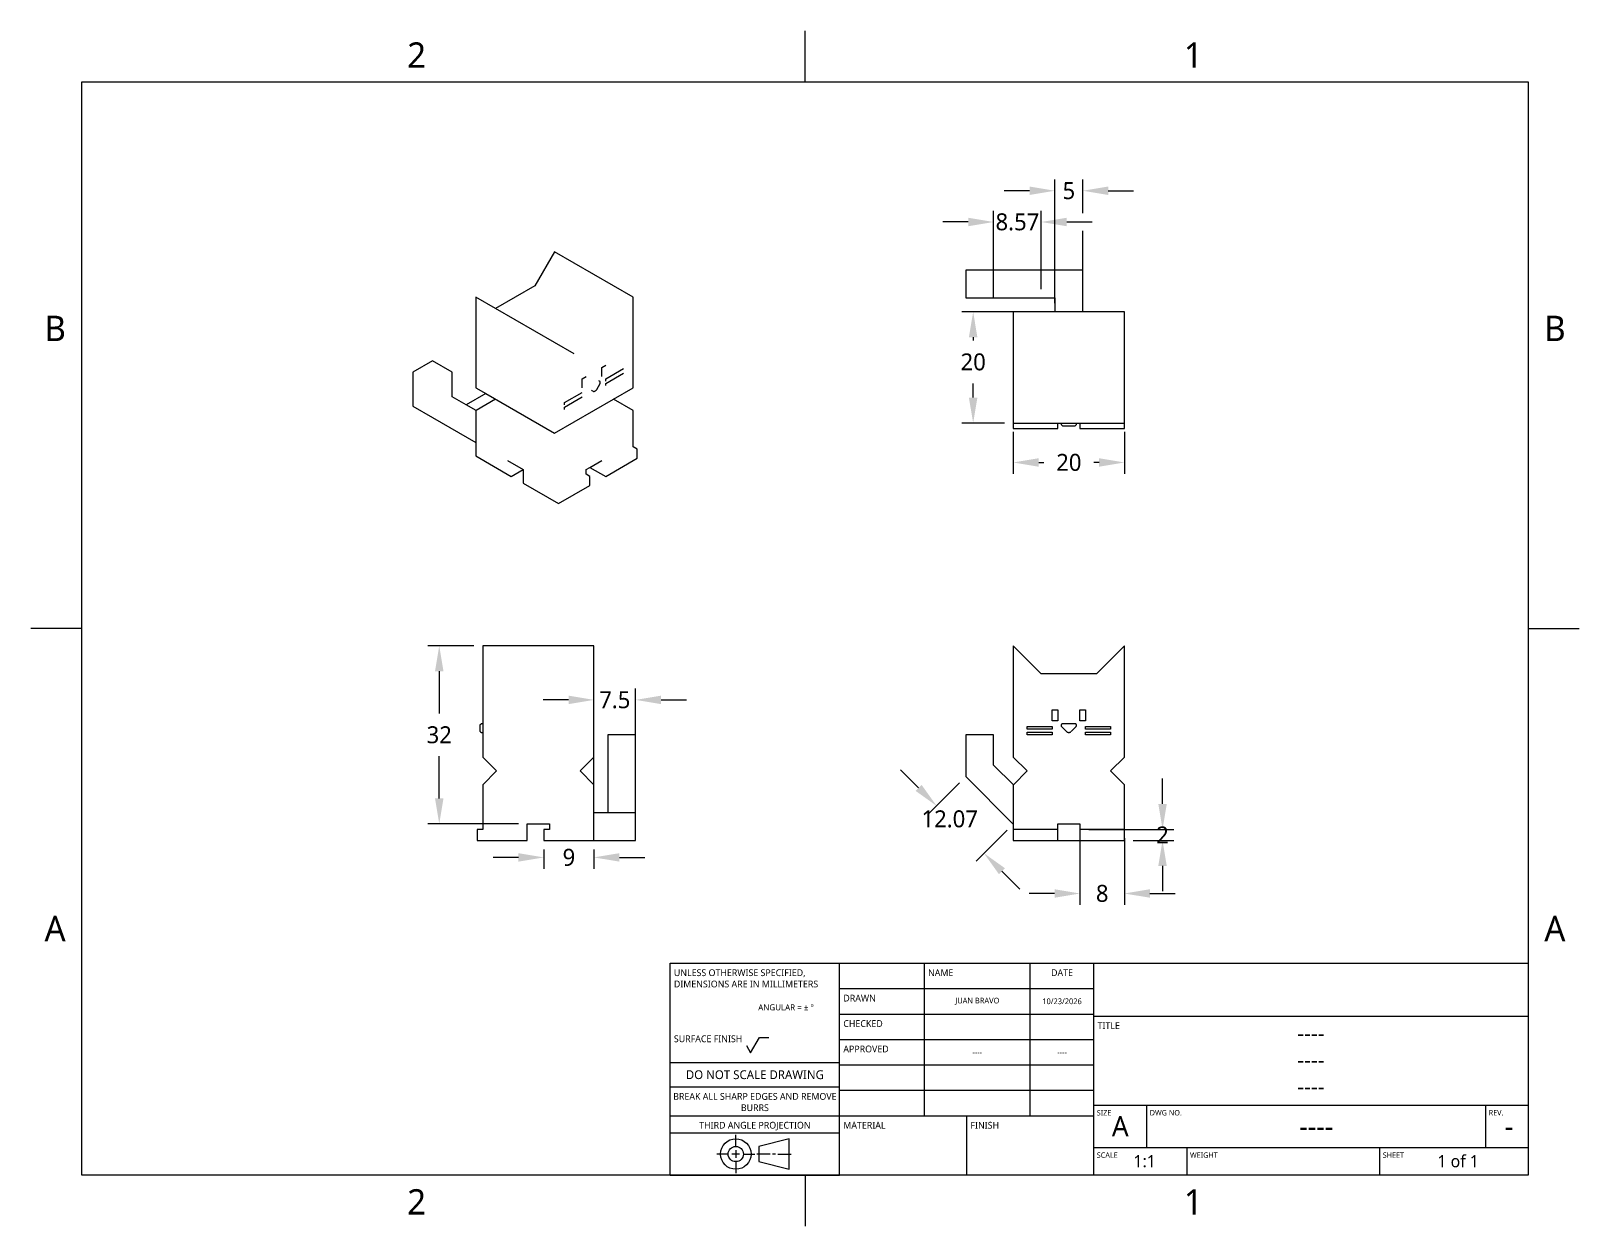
# Model space of a CAD drawing. Extents: x 1 to 279, y 0 to 215.
import ezdxf

# ---------------------------------------------------------------- set-up
doc = ezdxf.new("R2010")
doc.units = 0
doc.header["$LTSCALE"] = 0.5
doc.header["$MEASUREMENT"] = 0
doc.header["$PDMODE"] = 33
doc.header["$PDSIZE"] = 1
doc.layers.get('DEFPOINTS').update_dxf_attribs({"linetype": 'CONTINUOUS'})
for name, color, linetype in [('ANNOTATION_TEXT', 7, 'CONTINUOUS'), ('BORDER_FRAME', 7, 'CONTINUOUS'), ('BORDER_ZONES', 7, 'CONTINUOUS'), ('TITLE_BLOCK', 7, 'CONTINUOUS'), ('VISIBLE', 7, 'CONTINUOUS')]:
    doc.layers.add(name, color=color, linetype=linetype)
doc.styles.add('ONSHAPE-STANDARD', font='NotoSans-Regular.ttf')
doc.styles.add('ONSHAPE-STANDARD-DIMENSION', font='')
doc.styles.add('ONSHAPE-STANDARD-FIELDS', font='')
doc.styles.get('ONSHAPE-STANDARD-DIMENSION').set_extended_font_data('Noto Sans')
doc.styles.get('ONSHAPE-STANDARD-FIELDS').set_extended_font_data('Noto Sans')
doc.dimstyles.new('ONSHAPE-STANDARD$0', dxfattribs={"dimscale": 25.4, "dimtxt": 0.12, "dimasz": 0.18, "dimexe": 0.08, "dimexo": 0.0625, "dimgap": 0.09, "dimtad": 0, "dimtih": 1, "dimtoh": 1, "dimlfac": 25.4, "dimzin": 11, "dimtxsty": 'ONSHAPE-STANDARD-DIMENSION', "dimcen": 0.09, "dimclrd": 7, "dimclre": 7, "dimclrt": 7, "dimadec": 1, "dimazin": 3, "dimtfac": 1, "dimtofl": 0, "dimtmove": 0, "dimatfit": 3, "dimtolj": 1, "dimtzin": 11})

# ---------------------------------------------------------------- blocks, each defined once
blk = doc.blocks.new('*D1')
at = {"layer": 'ANNOTATION_TEXT', "color": 7}
for p, q in [((177.64, 143.31), (177.64, 135.78)), ((197.64, 143.31), (197.64, 135.78)), ((182.21, 137.81), (183.13, 137.81)), ((193.07, 137.81), (192.15, 137.81))]:
    blk.add_line(p, q, dxfattribs=at)
for points in [[(182.21, 138.57), (182.21, 137.05), (177.64, 137.81)], [(193.07, 137.05), (193.07, 138.57), (197.64, 137.81)]]:
    blk.add_solid(points, dxfattribs=at)
at = {"layer": 'DEFPOINTS', "color": 0}
for p in [(177.64, 144.9), (197.64, 144.9), (197.64, 137.81), (197.64, 137.81)]:
    blk.add_point(p, dxfattribs=at)
at = {"layer": 'ANNOTATION_TEXT', "color": 7, "insert": (187.64, 137.81), "char_height": 3.048, "attachment_point": 5, "style": 'ONSHAPE-STANDARD-DIMENSION'}
blk.add_mtext('\\A1;20', dxfattribs=at)
blk = doc.blocks.new('*D2')
at = {"layer": 'ANNOTATION_TEXT', "color": 7}
for p, q in [((189.64, 70.23), (189.64, 58.26)), ((197.64, 70.23), (197.64, 58.26)), ((185.07, 60.29), (180.5, 60.29)), ((202.21, 60.29), (206.78, 60.29))]:
    blk.add_line(p, q, dxfattribs=at)
for points in [[(185.07, 59.53), (185.07, 61.05), (189.64, 60.29)], [(202.21, 61.05), (202.21, 59.53), (197.64, 60.29)]]:
    blk.add_solid(points, dxfattribs=at)
at = {"layer": 'DEFPOINTS', "color": 0}
for p in [(189.64, 71.82), (197.64, 71.82), (189.64, 60.29), (189.64, 60.29)]:
    blk.add_point(p, dxfattribs=at)
at = {"layer": 'ANNOTATION_TEXT', "color": 7, "insert": (193.64, 60.29), "char_height": 3.048, "attachment_point": 5, "style": 'ONSHAPE-STANDARD-DIMENSION'}
blk.add_mtext('\\A1;8', dxfattribs=at)
blk = doc.blocks.new('*D3')
at = {"layer": 'ANNOTATION_TEXT', "color": 7}
for p, q in [((97.65, 95.11), (93.08, 95.11)), ((102.22, 76.41), (102.22, 97.14)), ((109.72, 76.41), (109.72, 97.14)), ((114.3, 95.11), (118.87, 95.11))]:
    blk.add_line(p, q, dxfattribs=at)
for points in [[(97.65, 94.35), (97.65, 95.87), (102.22, 95.11)], [(114.3, 95.87), (114.3, 94.35), (109.72, 95.11)]]:
    blk.add_solid(points, dxfattribs=at)
at = {"layer": 'DEFPOINTS', "color": 0}
for p in [(102.22, 95.11), (102.22, 95.11), (102.22, 74.82), (109.72, 74.82)]:
    blk.add_point(p, dxfattribs=at)
at = {"layer": 'ANNOTATION_TEXT', "color": 7, "insert": (105.97, 95.11), "char_height": 3.048, "attachment_point": 5, "style": 'ONSHAPE-STANDARD-DIMENSION'}
blk.add_mtext('\\A1;7.5', dxfattribs=at)
blk = doc.blocks.new('*D4')
at = {"layer": 'ANNOTATION_TEXT', "color": 7}
for p, q in [((169.53, 181.06), (164.96, 181.06)), ((174.11, 168.99), (174.11, 183.09)), ((182.68, 168.99), (182.68, 183.09)), ((187.25, 181.06), (191.82, 181.06))]:
    blk.add_line(p, q, dxfattribs=at)
for points in [[(169.53, 180.3), (169.53, 181.82), (174.11, 181.06)], [(187.25, 181.82), (187.25, 180.3), (182.68, 181.06)]]:
    blk.add_solid(points, dxfattribs=at)
at = {"layer": 'DEFPOINTS', "color": 0}
for p in [(182.68, 181.06), (182.68, 181.06), (174.11, 167.4), (182.68, 167.4)]:
    blk.add_point(p, dxfattribs=at)
at = {"layer": 'ANNOTATION_TEXT', "color": 7, "insert": (178.39, 181.06), "char_height": 3.048, "attachment_point": 5, "style": 'ONSHAPE-STANDARD-DIMENSION'}
blk.add_mtext('\\A1;8.57', dxfattribs=at)
blk = doc.blocks.new('*D5')
at = {"layer": 'ANNOTATION_TEXT', "color": 7}
for p, q in [((160.61, 79.29), (157.38, 82.52)), ((167.98, 80.2), (162.4, 74.62)), ((176.52, 71.66), (170.94, 66.09)), ((175.61, 64.29), (178.84, 61.06))]:
    blk.add_line(p, q, dxfattribs=at)
for points in [[(160.07, 78.75), (161.15, 79.83), (163.84, 76.06)], [(176.15, 64.83), (175.07, 63.75), (172.38, 67.52)]]:
    blk.add_solid(points, dxfattribs=at)
at = {"layer": 'DEFPOINTS', "color": 0}
for p in [(169.11, 81.32), (177.64, 72.79), (172.38, 67.52), (172.38, 67.52)]:
    blk.add_point(p, dxfattribs=at)
at = {"layer": 'ANNOTATION_TEXT', "color": 7, "insert": (166.21, 73.69), "char_height": 3.048, "attachment_point": 5, "style": 'ONSHAPE-STANDARD-DIMENSION'}
blk.add_mtext('\\A1;12.07', dxfattribs=at)
blk = doc.blocks.new('*D6')
at = {"layer": 'ANNOTATION_TEXT', "color": 7}
for p, q in [((180.57, 186.68), (176, 186.68)), ((185.14, 166.49), (185.14, 188.71)), ((190.14, 182.65), (190.14, 188.71)), ((194.71, 186.68), (199.28, 186.68)), ((190.14, 166.49), (190.14, 179.47))]:
    blk.add_line(p, q, dxfattribs=at)
for points in [[(180.57, 185.92), (180.57, 187.44), (185.14, 186.68)], [(194.71, 187.44), (194.71, 185.92), (190.14, 186.68)]]:
    blk.add_solid(points, dxfattribs=at)
at = {"layer": 'DEFPOINTS', "color": 0}
for p in [(185.14, 186.68), (185.14, 186.68), (185.14, 164.9), (190.14, 164.9)]:
    blk.add_point(p, dxfattribs=at)
at = {"layer": 'ANNOTATION_TEXT', "color": 7, "insert": (187.64, 186.68), "char_height": 3.048, "attachment_point": 5, "style": 'ONSHAPE-STANDARD-DIMENSION'}
blk.add_mtext('\\A1;5', dxfattribs=at)
blk = doc.blocks.new('*D7')
at = {"layer": 'ANNOTATION_TEXT', "color": 7}
for p, q in [((183.55, 164.9), (168.39, 164.9)), ((170.43, 160.33), (170.43, 159.73)), ((170.43, 149.47), (170.43, 152.03)), ((176.05, 144.9), (168.39, 144.9))]:
    blk.add_line(p, q, dxfattribs=at)
for points in [[(171.19, 160.33), (169.66, 160.33), (170.43, 164.9)], [(169.66, 149.47), (171.19, 149.47), (170.43, 144.9)]]:
    blk.add_solid(points, dxfattribs=at)
at = {"layer": 'DEFPOINTS', "color": 0}
for p in [(170.43, 164.9), (170.43, 164.9), (185.14, 164.9), (177.64, 144.9)]:
    blk.add_point(p, dxfattribs=at)
at = {"layer": 'ANNOTATION_TEXT', "color": 7, "insert": (170.43, 155.88), "char_height": 3.048, "attachment_point": 5, "style": 'ONSHAPE-STANDARD-DIMENSION'}
blk.add_mtext('\\A1;20', dxfattribs=at)
blk = doc.blocks.new('*D8')
at = {"layer": 'ANNOTATION_TEXT', "color": 7}
for p, q in [((204.49, 76.39), (204.49, 80.97)), ((191.23, 71.82), (206.52, 71.82)), ((191.23, 69.82), (196.05, 69.82)), ((199.23, 69.82), (206.52, 69.82)), ((204.49, 65.25), (204.49, 60.68))]:
    blk.add_line(p, q, dxfattribs=at)
for points in [[(203.73, 76.39), (205.25, 76.39), (204.49, 71.82)], [(205.25, 65.25), (203.73, 65.25), (204.49, 69.82)]]:
    blk.add_solid(points, dxfattribs=at)
at = {"layer": 'DEFPOINTS', "color": 0}
for p in [(189.64, 71.82), (189.64, 69.82), (204.49, 71.82), (204.49, 71.82)]:
    blk.add_point(p, dxfattribs=at)
at = {"layer": 'ANNOTATION_TEXT', "color": 7, "insert": (204.49, 70.82), "char_height": 3.048, "attachment_point": 5, "style": 'ONSHAPE-STANDARD-DIMENSION'}
blk.add_mtext('\\A1;2', dxfattribs=at)
blk = doc.blocks.new('*D9')
at = {"layer": 'ANNOTATION_TEXT', "color": 7}
for p, q in [((80.64, 104.82), (72.37, 104.82)), ((74.4, 100.25), (74.4, 92.67)), ((74.4, 77.39), (74.4, 84.98)), ((88.64, 72.82), (72.37, 72.82))]:
    blk.add_line(p, q, dxfattribs=at)
for points in [[(75.16, 100.25), (73.64, 100.25), (74.4, 104.82)], [(73.64, 77.39), (75.16, 77.39), (74.4, 72.82)]]:
    blk.add_solid(points, dxfattribs=at)
at = {"layer": 'DEFPOINTS', "color": 0}
for p in [(74.4, 104.82), (74.4, 104.82), (82.22, 104.82), (90.22, 72.82)]:
    blk.add_point(p, dxfattribs=at)
at = {"layer": 'ANNOTATION_TEXT', "color": 7, "insert": (74.4, 88.82), "char_height": 3.048, "attachment_point": 5, "style": 'ONSHAPE-STANDARD-DIMENSION'}
blk.add_mtext('\\A1;32', dxfattribs=at)
blk = doc.blocks.new('*D10')
at = {"layer": 'ANNOTATION_TEXT', "color": 7}
for p, q in [((93.22, 68.23), (93.22, 64.75)), ((102.22, 68.23), (102.22, 64.75)), ((88.65, 66.78), (84.08, 66.78)), ((106.8, 66.78), (111.37, 66.78))]:
    blk.add_line(p, q, dxfattribs=at)
for points in [[(88.65, 66.02), (88.65, 67.54), (93.22, 66.78)], [(106.8, 67.54), (106.8, 66.02), (102.22, 66.78)]]:
    blk.add_solid(points, dxfattribs=at)
at = {"layer": 'DEFPOINTS', "color": 0}
for p in [(93.22, 69.82), (102.22, 69.82), (102.22, 66.78), (102.22, 66.78)]:
    blk.add_point(p, dxfattribs=at)
at = {"layer": 'ANNOTATION_TEXT', "color": 7, "insert": (97.72, 66.78), "char_height": 3.048, "attachment_point": 5, "style": 'ONSHAPE-STANDARD-DIMENSION'}
blk.add_mtext('\\A1;9', dxfattribs=at)

msp = doc.modelspace()

# ---------------------------------------------------------------- linework, layer by layer
at = {"layer": 'BORDER_FRAME'}
for p, q in [((10.135, 9.652), (10.135, 206.248)), ((10.135, 206.248), (270.231, 206.248)), ((270.231, 206.248), (270.231, 9.652)), ((270.231, 9.652), (10.135, 9.652))]:
    msp.add_line(p, q, dxfattribs=at)
at = {"layer": 'BORDER_ZONES'}
for p, q in [((140.183, 206.248), (140.183, 215.417)), ((10.135, 107.95), (0.965, 107.95)), ((270.231, 107.95), (279.4, 107.95)), ((140.183, 9.652), (140.183, 0.483))]:
    msp.add_line(p, q, dxfattribs=at)
at = {"layer": 'TITLE_BLOCK'}
for p, q in [((115.926, 9.652), (115.926, 47.752)), ((115.926, 47.752), (146.406, 47.752)), ((146.406, 9.652), (146.406, 47.752)), ((146.406, 47.752), (192.126, 47.752)), ((161.646, 20.32), (161.646, 47.752)), ((180.696, 20.32), (180.696, 47.752)), ((192.126, 9.652), (192.126, 47.752)), ((192.126, 47.752), (270.231, 47.752)), ((146.406, 43.18), (192.126, 43.18)), ((146.406, 38.608), (192.126, 38.608)), ((192.126, 38.227), (270.231, 38.227)), ((130.404, 31.649), (132.004, 34.421)), ((132.004, 34.421), (133.68, 34.421)), ((146.406, 34.036), (192.126, 34.036)), ((129.642, 32.969), (130.404, 31.649)), ((115.926, 29.921), (146.406, 29.921)), ((146.406, 29.464), (192.126, 29.464)), ((115.926, 25.502), (146.406, 25.502)), ((146.406, 24.892), (192.126, 24.892)), ((115.926, 20.32), (146.406, 20.32)), ((146.406, 20.32), (192.126, 20.32)), ((169.266, 9.652), (169.266, 20.32)), ((192.126, 22.225), (270.231, 22.225)), ((201.651, 14.605), (201.651, 22.225)), ((262.611, 14.605), (262.611, 22.225)), ((115.926, 17.272), (146.406, 17.272)), ((127.737, 14.803), (127.737, 16.861)), ((127.737, 14.117), (127.737, 12.746)), ((137.338, 16.175), (131.851, 14.803)), ((131.851, 14.803), (131.851, 12.06)), ((137.338, 10.688), (137.338, 16.175)), ((192.126, 14.605), (270.231, 14.605)), ((208.89, 9.652), (208.89, 14.605)), ((243.561, 9.652), (243.561, 14.605)), ((126.365, 13.432), (124.308, 13.432)), ((128.422, 13.432), (127.051, 13.432)), ((127.737, 12.06), (127.737, 10.003)), ((129.108, 13.432), (131.166, 13.432)), ((133.909, 13.432), (131.508, 13.432)), ((131.851, 12.06), (137.338, 10.688)), ((134.869, 13.432), (134.32, 13.432)), ((135.28, 13.432), (137.681, 13.432)), ((115.926, 9.652), (146.406, 9.652))]:
    msp.add_line(p, q, dxfattribs=at)
for radius in [2.743, 1.372]:
    msp.add_circle((127.737, 13.432), radius, dxfattribs=at)
at = {"layer": 'VISIBLE'}
for p, q in [((174.105, 167.4), (174.105, 172.4)), ((174.105, 167.4), (182.676, 167.4)), ((98.675, 157.347), (84.533, 165.512)), ((190.141, 164.9), (185.141, 164.9)), ((177.641, 156.9), (177.641, 144.9)), ((197.641, 144.9), (197.641, 156.9)), ((100.089, 152.857), (100.796, 153.265)), ((103.625, 154.898), (104.332, 155.306)), ((103.625, 153.265), (103.625, 154.898)), ((104.332, 152.857), (107.514, 154.694)), ((96.907, 148.57), (100.089, 150.407)), ((100.089, 151.224), (100.089, 152.857)), ((101.811, 150.789), (101.811, 150.789)), ((101.811, 150.789), (101.87, 150.755)), ((104.332, 152.449), (104.332, 152.857)), ((104.332, 151.632), (104.332, 151.809)), ((82.765, 150.203), (79.254, 148.176)), ((81.022, 147.156), (79.254, 148.176)), ((84.533, 149.183), (81.022, 147.156)), ((82.765, 150.203), (95.139, 143.059)), ((95.139, 143.059), (105.746, 149.183)), ((96.907, 148.162), (96.907, 148.57)), ((73.194, 145.902), (80.997, 141.397)), ((96.907, 147.345), (96.907, 147.522)), ((177.641, 144.9), (197.641, 144.9)), ((177.641, 144.9), (177.641, 143.9)), ((189.641, 144.9), (189.641, 143.9)), ((186.251, 144.651), (186.25, 144.651)), ((186.5, 144.4), (188.782, 144.4)), ((86.654, 138.16), (89.482, 136.527)), ((101.503, 136.935), (103.625, 138.16)), ((82.223, 104.822), (82.223, 88.822)), ((81.973, 90.822), (81.723, 90.572)), ((81.723, 90.572), (81.723, 89.506)), ((82.223, 90.822), (81.973, 90.822)), ((81.973, 89.256), (82.223, 89.255)), ((186.25, 90.537), (186.25, 90.536)), ((186.251, 90.543), (186.251, 90.542)), ((186.294, 90.679), (186.293, 90.678)), ((186.304, 90.351), (186.304, 90.35)), ((186.306, 90.347), (186.307, 90.346)), ((186.338, 90.31), (187.217, 89.431)), ((187.437, 89.292), (187.444, 89.289)), ((187.462, 89.284), (187.463, 89.284)), ((187.529, 89.266), (187.546, 89.263)), ((187.814, 89.282), (187.824, 89.284)), ((187.962, 89.35), (187.973, 89.358)), ((187.973, 89.357), (187.977, 89.36)), ((188.065, 89.431), (188.944, 90.31)), ((188.83, 90.806), (188.83, 90.806)), ((188.876, 90.785), (188.874, 90.786)), ((188.88, 90.782), (188.878, 90.784)), ((189.002, 90.392), (189.002, 90.392)), ((189.01, 90.635), (189.009, 90.636)), ((189.024, 90.59), (189.024, 90.59)), ((169.105, 81.322), (177.641, 72.787)), ((82.223, 79.822), (82.223, 72.822)), ((90.223, 72.822), (94.223, 72.822)), ((102.223, 69.822), (102.223, 74.822)), ((109.723, 74.822), (102.224, 74.822)), ((177.641, 72.822), (177.641, 71.822)), ((185.641, 72.822), (189.641, 72.822)), ((185.641, 69.822), (185.641, 72.822)), ((197.641, 71.822), (197.641, 72.822)), ((93.223, 69.822), (98.224, 69.822)), ((185.641, 71.822), (177.641, 71.822)), ((177.641, 71.822), (177.641, 69.822)), ((177.641, 69.822), (189.641, 69.822)), ((197.641, 71.822), (189.641, 71.822)), ((189.641, 71.822), (189.641, 69.822)), ((197.641, 71.822), (197.641, 71.822))]:
    msp.add_line(p, q, dxfattribs=at)
at = {"layer": 'VISIBLE', "flags": 128}
for points in [[(105.746, 149.183), (109.281, 151.224), (109.281, 154.667), (109.281, 155.102), (109.281, 155.919), (109.281, 156.327), (109.281, 162.859), (109.281, 167.554), (95.139, 175.719), (91.604, 169.595), (84.533, 165.512)], [(174.105, 172.4), (169.105, 172.4), (169.105, 167.4)], [(190.141, 164.9), (190.141, 164.9), (190.141, 172.4), (182.676, 172.4), (174.105, 172.4)], [(84.533, 165.512), (80.997, 167.554), (80.997, 151.224), (82.765, 150.203)], [(169.105, 167.4), (174.105, 167.4), (174.105, 167.4)], [(182.676, 167.4), (185.141, 167.4), (185.141, 164.9)], [(185.141, 164.9), (182.641, 164.9), (177.641, 164.9), (177.641, 156.9)], [(197.641, 156.9), (197.641, 164.9), (192.641, 164.9), (190.141, 164.9)], [(79.254, 148.176), (76.729, 149.634), (76.729, 154.067), (73.194, 156.108), (69.658, 154.067), (69.658, 147.943), (73.194, 145.902)], [(104.332, 151.809), (104.332, 152.04), (107.514, 153.877)], [(101.87, 150.755), (102.087, 150.629), (102.114, 150.616), (102.126, 150.613), (102.139, 150.61), (102.166, 150.603), (102.168, 150.603), (102.176, 150.602), (102.195, 150.603), (102.212, 150.603), (102.236, 150.604), (102.256, 150.609), (102.262, 150.61), (102.301, 150.619), (102.309, 150.622), (102.314, 150.624), (102.321, 150.627), (102.367, 150.648), (102.376, 150.652), (102.38, 150.655)], [(102.38, 150.655), (102.481, 150.714), (102.563, 150.761)], [(102.563, 150.761), (102.574, 150.767), (102.582, 150.773), (102.612, 150.794), (102.613, 150.795), (102.641, 150.821), (102.653, 150.832), (102.67, 150.851), (102.691, 150.874), (102.697, 150.884), (102.721, 150.917), (102.722, 150.919), (102.739, 150.946), (103.36, 152.022), (103.363, 152.027), (103.365, 152.032), (103.367, 152.035), (103.369, 152.042), (103.369, 152.044), (103.37, 152.048), (103.37, 152.052), (103.371, 152.057)], [(103.311, 152.396), (103.245, 152.435), (103.131, 152.5)], [(103.37, 152.275), (103.37, 152.277), (103.368, 152.292), (103.366, 152.313), (103.364, 152.317), (103.364, 152.319), (103.355, 152.343), (103.355, 152.345), (103.354, 152.347), (103.352, 152.351), (103.34, 152.369), (103.338, 152.373), (103.336, 152.376), (103.326, 152.385), (103.316, 152.393), (103.315, 152.395), (103.311, 152.396)], [(103.371, 152.057), (103.371, 152.061), (103.371, 152.062), (103.371, 152.069), (103.371, 152.093), (103.371, 152.095), (103.37, 152.275)], [(96.907, 147.522), (96.907, 147.754), (100.089, 149.591)], [(101.503, 136.935), (104.332, 135.302), (109.988, 138.568), (109.988, 140.201), (109.281, 140.609), (109.281, 147.141), (105.746, 149.183)], [(81.022, 147.156), (80.997, 147.141), (80.997, 141.397)], [(177.641, 143.9), (185.641, 143.9), (185.641, 144.9)], [(186.251, 144.9), (186.251, 144.746), (186.251, 144.651)], [(189.031, 144.651), (189.031, 144.695), (189.031, 144.698), (189.031, 144.9)], [(189.641, 143.9), (197.641, 143.9), (197.641, 144.9)], [(186.25, 144.651), (186.364, 144.536), (186.5, 144.4)], [(188.782, 144.4), (188.789, 144.408), (188.791, 144.409), (188.802, 144.421), (188.847, 144.466), (188.846, 144.465), (189.031, 144.651)], [(80.997, 141.397), (80.997, 138.976), (87.361, 135.302), (89.482, 136.527)], [(89.482, 136.527), (89.482, 134.077), (95.846, 130.403)], [(95.846, 130.403), (101.503, 133.669), (101.503, 135.302), (100.796, 135.71), (100.796, 136.527), (101.503, 136.935)], [(102.223, 99.822), (102.223, 104.822), (82.223, 104.822)], [(197.641, 72.822), (197.641, 79.822), (195.141, 82.322), (197.641, 84.822), (197.641, 89.039), (197.641, 89.572), (197.641, 90.572), (197.641, 91.072), (197.641, 99.072), (197.641, 104.822), (192.641, 99.822), (190.141, 99.822), (189.336, 99.822), (185.945, 99.822), (185.141, 99.822), (182.641, 99.822), (178.891, 103.572), (177.641, 104.822), (177.641, 99.072), (177.641, 91.072), (177.641, 90.572), (177.641, 89.572), (177.641, 89.039), (177.641, 84.822), (180.141, 82.322), (177.659, 79.84)], [(102.223, 74.822), (102.223, 79.822), (99.723, 82.322), (102.223, 84.822), (102.223, 99.822)], [(184.641, 93.322), (185.141, 93.322), (185.641, 93.322), (185.641, 91.322), (185.141, 91.322), (184.641, 91.322), (184.641, 93.322)], [(189.641, 93.322), (190.141, 93.322), (190.641, 93.322), (190.641, 91.322), (190.141, 91.322), (189.641, 91.322), (189.641, 93.322)], [(81.723, 89.506), (81.84, 89.39), (81.973, 89.256)], [(180.141, 90.322), (184.641, 90.322), (184.641, 89.822), (180.141, 89.822), (180.141, 90.322)], [(180.141, 88.822), (180.141, 89.039), (180.141, 89.322), (184.641, 89.322), (184.641, 89.039), (184.641, 88.822), (180.141, 88.822)], [(186.25, 90.536), (186.25, 90.536), (186.251, 90.505), (186.252, 90.491)], [(186.271, 90.634), (186.271, 90.634), (186.265, 90.613), (186.257, 90.588), (186.256, 90.582), (186.255, 90.579), (186.251, 90.543), (186.251, 90.543)], [(186.252, 90.491), (186.252, 90.488), (186.252, 90.487)], [(186.252, 90.487), (186.252, 90.482), (186.256, 90.466), (186.257, 90.462)], [(186.257, 90.462), (186.26, 90.446), (186.261, 90.439), (186.262, 90.436)], [(186.262, 90.436), (186.262, 90.436), (186.269, 90.419), (186.278, 90.395)], [(186.293, 90.678), (186.293, 90.677), (186.287, 90.666), (186.274, 90.64), (186.273, 90.637), (186.271, 90.634)], [(186.278, 90.395), (186.279, 90.392), (186.28, 90.391)], [(186.28, 90.391), (186.282, 90.386), (186.283, 90.384), (186.303, 90.353), (186.304, 90.351)], [(186.297, 90.684), (186.295, 90.681), (186.294, 90.679)], [(186.324, 90.72), (186.324, 90.72), (186.316, 90.709), (186.297, 90.684)], [(186.307, 90.346), (186.307, 90.346), (186.322, 90.328), (186.338, 90.31)], [(186.335, 90.731), (186.326, 90.722), (186.324, 90.72)], [(186.362, 90.756), (186.358, 90.753), (186.342, 90.738), (186.335, 90.731)], [(186.363, 90.757), (186.362, 90.757), (186.362, 90.756)], [(186.402, 90.783), (186.402, 90.783), (186.387, 90.773), (186.372, 90.763), (186.363, 90.757)], [(186.413, 90.789), (186.405, 90.785), (186.402, 90.783)], [(186.497, 90.817), (186.496, 90.817), (186.485, 90.814), (186.45, 90.805), (186.445, 90.803), (186.42, 90.792), (186.413, 90.789)], [(186.55, 90.822), (186.544, 90.822), (186.533, 90.821), (186.508, 90.819), (186.499, 90.818), (186.497, 90.817)], [(188.83, 90.806), (188.825, 90.807), (188.812, 90.81), (188.782, 90.818), (188.779, 90.818), (188.777, 90.819), (188.743, 90.821), (188.732, 90.822), (186.55, 90.822)], [(187.217, 89.431), (187.238, 89.411), (187.265, 89.388), (187.281, 89.376), (187.289, 89.371), (187.311, 89.356)], [(187.311, 89.356), (187.329, 89.343), (187.331, 89.341), (187.341, 89.335)], [(187.341, 89.335), (187.348, 89.332), (187.369, 89.321), (187.388, 89.313)], [(187.388, 89.313), (187.394, 89.31), (187.427, 89.295), (187.437, 89.292)], [(187.463, 89.284), (187.464, 89.284), (187.519, 89.268), (187.529, 89.266)], [(187.557, 89.262), (187.559, 89.262), (187.596, 89.259)], [(187.596, 89.259), (187.612, 89.257), (187.625, 89.256), (187.628, 89.256)], [(187.628, 89.256), (187.641, 89.256), (187.657, 89.257), (187.694, 89.259), (187.726, 89.261), (187.733, 89.262), (187.735, 89.263), (187.755, 89.268), (187.824, 89.284)], [(187.841, 89.291), (187.913, 89.321), (187.962, 89.35)], [(187.973, 89.358), (187.993, 89.369), (187.994, 89.371)], [(188.874, 90.786), (188.874, 90.786), (188.848, 90.798), (188.832, 90.805)], [(188.916, 90.759), (188.915, 90.76), (188.914, 90.761), (188.883, 90.781), (188.88, 90.782)], [(188.922, 90.753), (188.919, 90.757), (188.916, 90.759)], [(188.953, 90.724), (188.953, 90.725), (188.944, 90.733), (188.922, 90.753)], [(188.944, 90.31), (188.948, 90.314), (188.955, 90.323), (188.97, 90.341), (188.976, 90.349), (188.978, 90.351)], [(188.963, 90.712), (188.956, 90.722), (188.953, 90.724)], [(188.985, 90.683), (188.982, 90.688), (188.968, 90.705), (188.963, 90.712)], [(188.978, 90.351), (188.978, 90.351), (188.984, 90.36), (189.001, 90.389), (189.002, 90.392)], [(188.987, 90.68), (188.986, 90.682), (188.985, 90.683)], [(189.008, 90.64), (189.008, 90.64), (189.005, 90.646), (188.989, 90.676), (188.987, 90.68)], [(189.002, 90.392), (189.005, 90.398), (189.014, 90.422), (189.016, 90.429)], [(189.008, 90.639), (189.008, 90.639), (189.008, 90.64)], [(189.024, 90.59), (189.023, 90.596), (189.022, 90.599), (189.01, 90.634), (189.01, 90.635)], [(189.016, 90.429), (189.02, 90.439), (189.021, 90.442)], [(189.021, 90.442), (189.021, 90.442), (189.024, 90.457), (189.028, 90.479)], [(189.031, 90.542), (189.031, 90.542), (189.028, 90.561), (189.024, 90.589), (189.024, 90.59)], [(189.028, 90.479), (189.029, 90.484), (189.03, 90.489), (189.03, 90.489)], [(189.03, 90.489), (189.031, 90.495), (189.031, 90.522), (189.031, 90.529)], [(189.031, 90.529), (189.031, 90.539), (189.031, 90.542)], [(190.641, 90.322), (195.141, 90.322), (195.141, 89.822), (190.641, 89.822), (190.641, 90.322)], [(190.641, 88.822), (190.641, 89.039), (190.641, 89.322), (195.141, 89.322), (195.141, 89.039), (195.141, 88.822), (190.641, 88.822)], [(82.223, 88.822), (82.223, 84.822), (84.723, 82.322), (82.223, 79.822)], [(109.723, 74.822), (109.723, 74.822), (109.723, 83.393), (109.723, 88.822), (104.723, 88.822), (104.723, 83.393), (104.723, 74.822)], [(177.659, 79.84), (174.105, 83.393), (174.105, 88.822), (169.105, 88.822), (169.105, 81.322)], [(177.659, 79.84), (177.641, 79.822), (177.641, 72.822)], [(82.223, 72.822), (82.223, 71.822), (81.223, 71.822), (81.223, 69.822)], [(81.223, 69.822), (90.223, 69.822), (90.223, 72.822)], [(94.223, 72.822), (94.223, 72.822), (94.223, 71.822), (93.223, 71.822), (93.223, 69.822)], [(102.223, 69.822), (102.223, 69.822), (109.723, 69.822), (109.723, 74.822)], [(189.641, 72.822), (189.641, 72.822), (189.641, 71.822)], [(98.224, 69.822), (102.223, 69.822), (102.223, 69.822)], [(189.641, 69.822), (197.641, 69.822), (197.641, 71.822)]]:
    msp.add_lwpolyline(points, dxfattribs=at)

# ---------------------------------------------------------------- texts
at = {"layer": 'BORDER_ZONES', "char_height": 4.572, "attachment_point": 5, "style": 'ONSHAPE-STANDARD'}
for s, insert in [('2', (70.333, 211.074)), ('1', (210.033, 211.074)), ('B', (5.309, 161.925)), ('B', (275.057, 161.925)), ('A', (5.309, 53.975)), ('A', (275.057, 53.975)), ('2', (70.333, 4.826)), ('1', (210.033, 4.826))]:
    msp.add_mtext(s, dxfattribs=dict(at, insert=insert))
at = {"layer": 'TITLE_BLOCK'}
for s, insert, char_height, width, attachment_point, style in [('UNLESS OTHERWISE SPECIFIED, DIMENSIONS ARE IN MILLIMETERS', (116.596, 46.655), 1.2192, 29.8704, 1, 'ONSHAPE-STANDARD'), ('NAME', (162.316, 46.655), 1.2192, 18.669, 1, 'ONSHAPE-STANDARD'), ('DATE', (186.411, 46.655), 1.2192, 11.2014, 2, 'ONSHAPE-STANDARD'), ('DRAWN', (147.076, 42.083), 1.2192, 14.9352, 1, 'ONSHAPE-STANDARD'), ('^JANGULAR = ± °^J', (131.769, 42.192), 1.09728, 14.9352, 1, 'ONSHAPE-STANDARD'), ('JUAN BRAVO', (171.171, 40.894), 1.0241, 19.05, 5, 'ONSHAPE-STANDARD-FIELDS'), ('10/23/2026', (186.411, 40.894), 1.0241, 11.43, 5, 'ONSHAPE-STANDARD-FIELDS'), ('CHECKED', (147.076, 37.511), 1.2192, 14.9352, 1, 'ONSHAPE-STANDARD'), ('TITLE', (192.796, 37.13), 1.2192, 9.3345, 1, 'ONSHAPE-STANDARD'), ('SURFACE FINISH', (116.596, 34.768), 1.2192, 14.9352, 1, 'ONSHAPE-STANDARD'), ('----', (231.178, 35.179), 2.9261, 70.485, 5, 'ONSHAPE-STANDARD-FIELDS'), ('APPROVED', (147.076, 32.939), 1.2192, 14.9352, 1, 'ONSHAPE-STANDARD'), ('----', (171.171, 31.75), 1.0241, 19.05, 5, 'ONSHAPE-STANDARD-FIELDS'), ('----', (186.411, 31.75), 1.0241, 11.43, 5, 'ONSHAPE-STANDARD-FIELDS'), ('DO NOT SCALE DRAWING', (131.166, 28.495), 1.58496, 29.8704, 2, 'ONSHAPE-STANDARD'), ('----', (231.178, 30.378), 2.9261, 70.485, 5, 'ONSHAPE-STANDARD-FIELDS'), ('----', (231.178, 25.578), 2.9261, 70.485, 5, 'ONSHAPE-STANDARD-FIELDS'), ('BREAK ALL SHARP EDGES AND REMOVE BURRS', (131.166, 24.404), 1.2192, 29.8704, 2, 'ONSHAPE-STANDARD'), ('SIZE', (192.662, 21.347), 0.9754, 9.3345, 1, 'ONSHAPE-STANDARD'), ('A', (196.888, 18.415), 3.658, 9.525, 5, 'ONSHAPE-STANDARD-FIELDS'), ('DWG NO.', (202.187, 21.347), 0.9754, 59.7408, 1, 'ONSHAPE-STANDARD'), ('REV.', (263.147, 21.347), 0.9754, 7.4676, 1, 'ONSHAPE-STANDARD'), ('THIRD ANGLE PROJECTION', (131.166, 19.223), 1.2192, 29.8704, 2, 'ONSHAPE-STANDARD'), ('MATERIAL', (147.076, 19.223), 1.2192, 22.4028, 1, 'ONSHAPE-STANDARD'), ('FINISH', (169.936, 19.223), 1.2192, 22.4028, 1, 'ONSHAPE-STANDARD'), ('----', (232.131, 18.415), 3.6576, 60.96, 5, 'ONSHAPE-STANDARD-FIELDS'), ('-', (266.802, 18.415), 3.658, 6.858, 5, 'ONSHAPE-STANDARD-FIELDS'), ('SCALE', (192.662, 13.727), 0.9754, 16.42872, 1, 'ONSHAPE-STANDARD'), ('1:1', (201.27, 12.129), 2.1946, 15.24, 5, 'ONSHAPE-STANDARD-FIELDS'), ('WEIGHT', (209.426, 13.727), 0.9754, 33.97758, 1, 'ONSHAPE-STANDARD'), ('SHEET', (244.097, 13.727), 0.9754, 26.1366, 1, 'ONSHAPE-STANDARD'), ('1 of 1', (257.658, 12.129), 2.1946, 25.146, 5, 'ONSHAPE-STANDARD-FIELDS')]:
    msp.add_mtext(s, dxfattribs=dict(at, insert=insert, char_height=char_height, width=width, attachment_point=attachment_point, style=style))

# ---------------------------------------------------------------- dimensions: what is measured, and where the dimension line sits
at = {"layer": 'ANNOTATION_TEXT'}
for base, p1, p2, angle, picture, middle, dimtype in [((185.141, 186.679), (190.141, 164.9, -17.5), (185.141, 164.9, -17.5), 180, '*D6', (187.641, 186.679), 161), ((182.676, 181.059), (174.105, 167.4, -17.5), (182.676, 167.4, -17.5), 359.99993, '*D4', (178.391, 181.059), 161), ((170.426, 164.9), (177.641, 144.9, -17.5), (185.141, 164.9, -17.5), 90, '*D7', (170.426, 155.877), 160), ((197.641, 137.813), (177.641, 144.9, -17.5), (197.641, 144.9, -17.5), 0, '*D1', (187.641, 137.813), 161), ((74.4, 104.822), (90.223, 72.822, -14.732), (82.223, 104.822, -14.732), 90, '*D9', (74.4, 88.822), 160), ((102.224, 95.11), (109.723, 74.822, -14.732), (102.224, 74.822, -14.732), 180, '*D3', (105.974, 95.11), 161), ((172.377, 67.522), (169.105, 81.322), (177.641, 72.787), 315, '*D5', (166.209, 73.69), 161), ((204.491, 71.822), (189.641, 69.822), (189.641, 71.822), 90, '*D8', (204.491, 70.822), 160), ((189.641, 60.287), (197.641, 71.822), (189.641, 71.822), 180, '*D2', (193.641, 60.287), 161)]:
    dim = msp.add_linear_dim(base=base, p1=p1, p2=p2, angle=angle, dimstyle='ONSHAPE-STANDARD$0', override={"dimscale": 25.4, "dimlfac": 1, "dimpost": ''}, dxfattribs=at)
    dim.commit()
    dim.dimension.update_dxf_attribs({"geometry": picture, "text_midpoint": middle, "dimtype": dimtype})
dim = msp.add_linear_dim(base=(102.223, 66.78), p1=(93.223, 69.822, -14.732), p2=(102.223, 69.822, -14.732), dimstyle='ONSHAPE-STANDARD$0', override={"dimscale": 25.4, "dimlfac": 1, "dimpost": ''}, dxfattribs=at)
dim.commit()
dim.dimension.update_dxf_attribs({"geometry": '*D10', "text_midpoint": (97.723, 66.78), "dimtype": 160})

doc.saveas('drawing.dxf')
